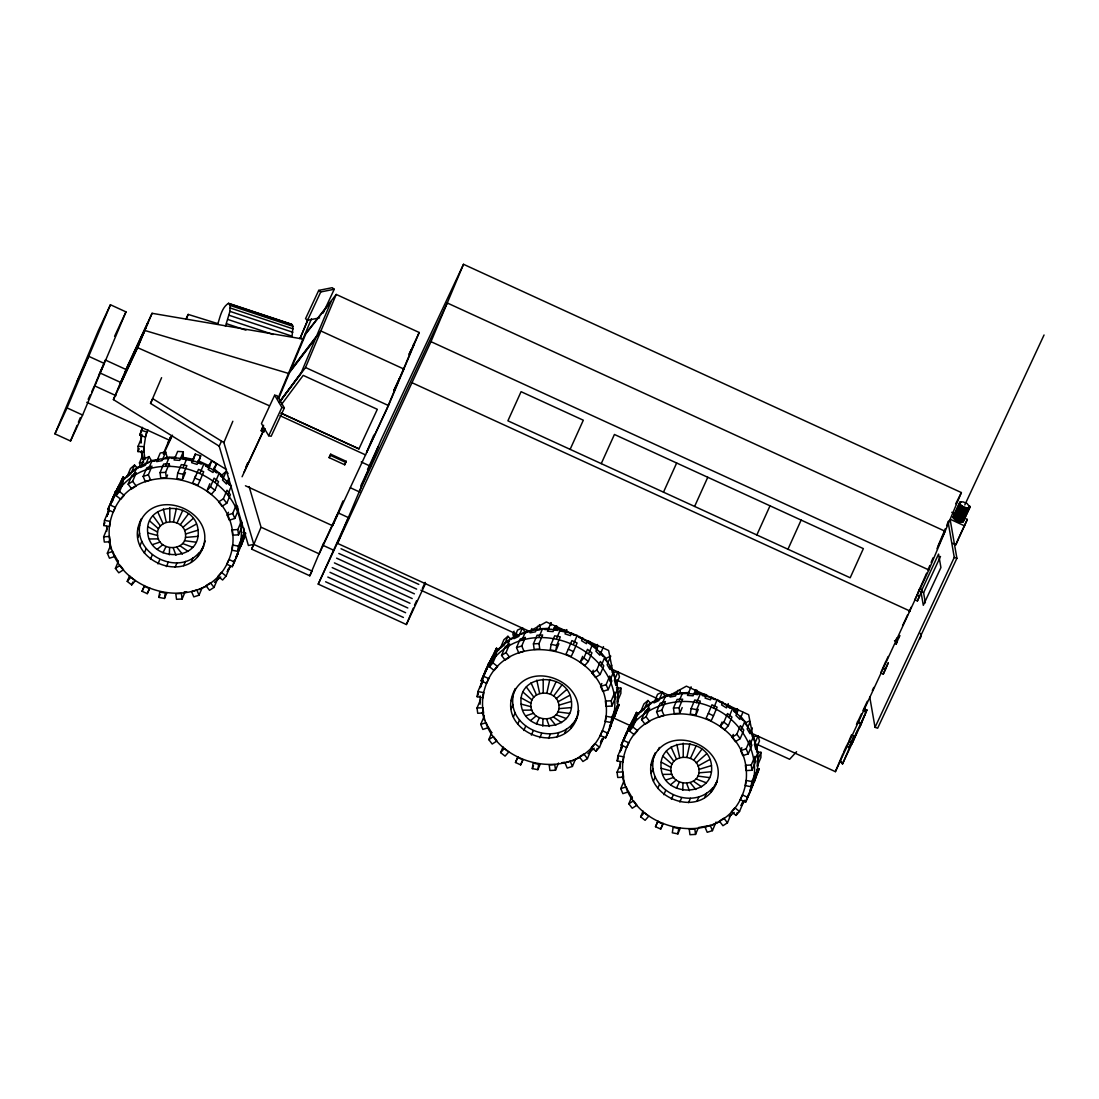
<?xml version="1.0" encoding="UTF-8"?>
<svg xmlns="http://www.w3.org/2000/svg" width="1099" height="1099" viewBox="0 0 1099 1099"><rect width="100%" height="100%" fill="white"/><g stroke="black" fill="none" stroke-linecap="round" stroke-linejoin="round"><path stroke-width="1.5" d="M106.699 531.325L106.74 526.38M138.048 446.304L143.969 446.716L143.914 451.991L137.993 451.579L138.048 446.304L141.057 439.147M197.49 556.753L203.727 545.667C189.385 588.954 119.818 559.061 141.441 518.81M199.29 552.454C177.269 578.61 128.281 551.3 141.565 518.92M141.084 443.062L141.167 434.806M147.719 532.878C144.024 501.185 195.567 500.375 198.054 530.171C201.735 561.85 150.206 562.661 147.719 532.878L157.555 535.501C158.929 552.041 187.558 551.602 185.511 533.99C184.124 517.45 155.495 517.89 157.555 535.501M183.245 457.321L183.299 451.785L177.667 451.401L174.054 459.986L179.687 460.385L183.299 451.785M241.519 543.057L236.024 557.907C268.747 479.095 141.991 426.275 110.134 505.526M243.854 530.762L243.882 528.124M242.467 539.925L244.376 530.377M480.084 704.198L480.167 695.942M578.541 712.221C568.746 761.497 490.786 732.236 515.431 688.592L511.296 700.64M577.14 716.878C562.015 749.271 507.353 731.082 513.096 696.34M521.118 704.088C517.437 672.396 568.966 671.585 571.453 701.382C575.134 733.06 523.605 733.871 521.118 704.088L530.954 706.712C532.328 723.252 560.957 722.812 558.91 705.201C557.523 688.661 528.894 689.1 530.954 706.712M551.039 625.372L551.066 622.611L547.453 631.197L553.085 631.595L555.49 625.867M556.671 625.771L556.644 628.532L553.827 628.34M575.327 721.178C592.237 684.553 530.542 656.501 513.631 692.892M617.803 699.939L617.748 704.885L609.423 729.118C641.637 653.301 521.737 599.024 484.961 672.052M617.83 696.629L617.899 688.372L616.141 681.875M620.111 768.393L620.166 761.799M620.921 688.111L620.88 693.373L617.267 701.973L617.308 696.697L620.921 688.111L616.484 687.795M710.916 792.159L717.152 781.087C702.22 825.253 631.87 793.203 655.457 752.788L651.322 764.835M712.715 787.873C692.384 811.46 648.259 791.472 653.122 760.535M661.145 768.297C657.449 736.605 708.992 735.794 711.479 765.577C715.161 797.27 663.631 798.08 661.145 768.297L670.981 770.907C672.354 787.461 700.983 787.008 698.937 769.41C697.549 752.856 668.92 753.31 670.981 770.907M696.67 692.741L696.697 689.966M747.65 796.061C765.866 763.97 745.891 722.194 713.622 708.141C677.588 690.117 626.403 709.885 620.262 751.881M747.842 797.407L742.388 794.907L740.19 799.632L745.63 802.133C750.947 789.467 758.008 776.498 757.843 762.486M757.87 759.189L757.925 752.581L756.167 746.07M760.948 752.307L760.893 757.582L757.28 766.182L757.335 760.906L760.948 752.307L756.51 752.004M169.356 554.803L169.576 547.687M542.755 726.027L542.975 718.897M682.781 790.222L683.001 783.092M952.957 517.354L960.031 502.078L962.999 501.872L967.024 503.466L969.991 507.312L962.985 521.943L957.298 521.242L952.957 517.354L960.031 502.078M959.619 502.545L960.499 504.771L963.905 507.079L967.834 508.123L969.991 507.312M963.383 521.462L965.128 515.829M225.446 326.348L229.911 311.36L230.089 305.426L228.496 303.297C221.778 307.555 220.171 316.773 217.822 323.889M229.142 315.289L292.059 336.17L293.007 326.321L291.414 324.178L228.496 303.297M514.098 638.327L514.744 633.244M104.515 520.335L110.381 521.462L109.598 526.641L103.732 525.501L104.515 520.335L108.128 511.736L107.743 514.318M140.727 442.499L141.95 434.393M158.888 597.389L159.712 591.949L165.29 593.02L164.465 598.46L158.888 597.389L160.083 594.518M177.695 473.174L176.87 478.614L182.448 479.7L183.272 474.26L186.885 465.66L181.308 464.589L177.695 473.174L183.272 474.26M237.631 551.313L238.414 546.134L242.027 537.535L241.244 542.714L237.631 551.313L231.765 550.173L232.548 545.008L238.414 546.134M244.047 530.844L242.33 542.192L238.195 551.066M477.928 691.546L483.78 692.672L482.997 697.851L477.131 696.711L477.928 691.546L481.541 682.946L481.142 685.529M532.287 768.599L533.111 763.159L538.689 764.231L537.864 769.671L532.287 768.599L533.482 765.728M551.094 644.385L550.269 649.839L555.847 650.91L556.671 645.47L560.284 636.87L554.707 635.799L551.094 644.385L556.671 645.47M611.03 722.524L611.813 717.345L615.44 708.745L614.643 713.924L611.03 722.524L605.164 721.384L605.961 716.218L611.813 717.345M616.718 706.918L615.728 713.402L609.533 726.714M617.212 703.676L618.188 697.192L617.116 688.922M617.94 755.741L623.806 756.881L623.023 762.047L617.157 760.92L617.94 755.741L621.553 747.155L621.169 749.738M695.873 715.106L696.697 709.666L700.31 701.08L694.733 699.994L691.12 708.594L690.296 714.034L695.873 715.106L698.291 709.377M677.891 833.88L678.715 828.44L673.138 827.355L672.313 832.795L677.891 833.88L680.295 828.138M751.057 786.719L751.84 781.554L755.453 772.954L754.67 778.133L751.057 786.719L745.191 785.593L745.974 780.414L751.84 781.554M756.991 769.506L755.755 777.611L750.246 789.439M757.472 766.264L758.214 761.387L757.568 756.428M173.491 521.805L176.417 508.233M546.89 693.016L549.816 679.443M686.916 757.225L689.842 743.652M109.199 508.658L106.837 516.475L109.254 510.733M110.752 503.795L111.878 500.045M112.345 501.625L115.505 491.445L111.549 500.842M141.221 430.245L146.936 432.072L145.425 437.059L139.724 435.231L142.43 427.374M193.658 459.327L195.251 454.093L200.677 455.824L199.098 461.072M201.928 549.967C218.838 513.329 157.143 485.291 140.232 521.668M204.194 544.115L205.142 541.01M245.05 535.735L240.681 546.835L245.791 533.249L242.948 532.328M485.291 671.255L480.236 687.686L483.244 680.515M486.678 669.703L488.904 662.67L481.142 680.858L486.596 683.358L488.794 678.633L483.34 676.132M625.304 735.465L623.806 740.451L626.815 733.294M626.705 733.912L628.916 726.865L624.974 736.248M715.353 785.387C732.264 748.749 670.569 720.697 653.658 757.087M54.95 433.871L98.306 330.703L110.422 304.739L125.973 311.882L82.617 415.037L70.515 441.001L54.95 433.871L67.053 407.908L110.422 304.739M70.515 441.001L77.081 425.368M78.386 422.25L80.364 417.551M95.077 384.362L105.312 360.005L126.825 369.868M226.518 469.644L113.403 399.61L127.869 365.211L152.074 313.297L302.953 339.042L300.357 337.846L308.187 319.205M137.746 346.872L138.653 344.729L117.936 389.362M139.559 342.572L140.466 340.429M142.266 336.129L119.75 385.062M143.172 333.972L144.079 331.829M144.972 329.673L145.879 327.529L125.162 372.163M146.785 325.386L147.692 323.23L126.976 367.863M113.403 399.61L137.622 347.682L152.074 313.297M254.185 543.03L251.63 549.115L309.808 575.794L312.006 571.082L253.828 544.403L248.401 545.489L219.182 446.153L150.549 403.415L161.594 377.671M186.28 318.916L188.176 314.41L217.506 323.546M107.743 509.648L113.554 496.322L107.743 509.648L113.197 512.148L115.395 507.422L109.941 504.922M116.604 489.934L123.074 476.98L125.616 478.532M110.985 503.603L113.994 496.446M139.724 435.231L142.128 429.503M119.461 485.566L123.074 476.98M116.068 495.567L119.681 486.967L123.157 483.024L119.53 491.624L116.068 495.567L120.739 499.262L124.201 495.319L119.53 491.624M103.732 525.501L104.941 522.643M120.519 487.145L124.132 478.546L129.16 474.232M137.993 451.579L139.202 448.722M103.636 536.793L109.515 536.477L110.202 541.752L104.323 542.068L103.636 536.793L107.249 528.193M134.518 465.083L130.905 473.669L126.88 477.131L130.493 468.531L134.518 465.083L137.622 468.229M128.143 484.233L131.756 475.633L136.249 472.735L132.636 481.335L128.143 484.233L131.701 488.876L136.207 485.978L132.636 481.335M133.103 476.334L136.716 467.734L142.856 464.863M140.521 466.773L139.463 462.885L142.472 455.714M107.345 553.182L112.826 551.451L114.942 556.465L109.447 558.21L107.345 553.182L110.353 546.024M149.052 456.58L145.439 465.165L140.535 467.473L144.148 458.874L149.052 456.58L151.964 461.58M143.145 476.417L146.758 467.817L151.978 466.155L148.365 474.754L150.577 480.029L145.356 481.692L143.145 476.417L148.365 474.754M148.461 469.136L152.074 460.536L158.283 459.423M163.298 453.956L170.276 437.361M115.395 568.403L120.121 565.353L123.514 569.777L118.788 572.813L115.395 568.403L118.404 561.232M165.688 452.032L162.075 460.632L156.621 461.621L160.234 453.022L165.688 452.032L167.172 457.5M167.556 475.029L166.361 477.886L160.77 478.189L160.042 472.639L163.655 464.053L169.246 463.751L169.603 466.526M137.897 529.43L139.697 525.13M165.551 466.045L169.164 457.445L175.579 457.898M137.815 537.603L139.628 533.303M166.361 477.886L165.633 472.35L169.246 463.751M140.013 545.667L141.812 541.367M127.237 581.385L130.877 577.25L135.328 580.767L131.674 584.915L127.237 581.385L129.641 575.656M144.312 553.058L146.126 548.772M131.674 584.915L132.883 582.044M183.19 467.267L186.803 458.668L192.998 460.66M183.052 478.257L185.456 472.529M150.453 559.281L152.253 554.981M195.251 454.093L191.638 462.679L197.064 464.424L200.677 455.824M142.073 591.276L144.381 586.317L149.574 588.693L147.252 593.652L142.073 591.276L144.477 585.547M157.981 563.897L159.795 559.597M194.399 478.642L195.595 475.785M194.894 477.983L198.507 469.383L203.7 471.759L200.087 480.359L197.779 485.318L192.586 482.942L194.894 477.983L200.087 480.359M147.252 593.652L149.67 587.924M200.197 472.721L203.81 464.121L197.628 462.143M166.416 566.603L168.216 562.303M211.777 460.921L208.164 469.52L213.014 472.488L216.627 463.888L211.777 460.921L208.769 465.509M251.63 549.115L253.828 544.403L223.88 442.567L232.837 421.26M207.436 489.44L209.84 483.711M175.167 567.208L176.966 562.908M210.486 486.733L214.099 478.134L218.536 481.65L214.923 490.25L211.269 494.399L206.832 490.868L210.486 486.733L214.923 490.25M164.465 598.46L166.869 592.732M215.404 482.035L219.017 473.449L213.494 470.056M183.629 565.669L185.443 561.383M228.111 473.435L226.133 471.43L222.52 480.029L226.476 484.027L228.88 478.299M191.253 562.111L193.053 557.811M223.372 498.822L226.985 490.223L230.378 494.646L226.765 503.246L222.039 506.282L218.646 501.872L223.372 498.822L226.765 503.246M182.118 598.996L181.39 593.446L175.799 593.748L176.527 599.298L182.118 598.996L185.127 591.825M227.781 494.577L231.394 485.992L226.902 481.431M245.627 467.679L247.673 462.803M263.609 425.286L262.304 428.39L264.9 429.572L263.787 431.934L261.205 430.753L263.156 426.082M299.903 338.657L307.747 320.001M238.428 509.854L234.815 518.453L229.32 520.198L227.218 515.17L228.413 512.313M263.787 431.934L265.106 428.83M277.978 398.442L311.443 318.834M278.789 398.223L289.641 372.382L315.674 338.258L301.085 373.001L279.27 402.207L301.099 372.959M234.815 518.453L232.713 513.425L236.326 504.839L237.906 508.603M199.015 595.218L196.803 589.943L191.569 591.605L193.795 596.881L199.015 595.218L202.024 588.061M236.477 509.496L237.672 506.625M316.567 336.143L331.17 301.414L305.838 333.849L290.534 370.267L316.581 336.115M279.297 402.66L305.522 367.519L336.239 294.45L419.214 332.489L388.497 405.558L332.571 525.72L245.434 485.772M237.837 529.567L241.45 520.967L242.137 526.256L238.524 534.842L232.645 535.158L231.958 529.883L237.837 529.567L238.524 534.842M214.017 587.402L210.458 582.758L205.953 585.657L209.511 590.3L214.017 587.402L217.629 578.802M240.887 525.762L242.096 522.89M226.092 576.068L221.421 572.373L217.959 576.316L222.616 580.011L226.092 576.068L229.705 567.469L227.974 569.447M240.736 542.274L244.349 533.674M235.969 556.946L239.582 548.346M232.205 566.713L234.417 561.987L228.963 559.501L226.765 564.213L232.205 566.713L235.227 559.556M234.417 561.987L238.03 553.401L235.818 558.113M253.828 544.403L260.861 527.657M329.137 457.637L330.689 454.203L346.254 461.346L344.701 464.781L329.137 457.637L329.59 456.566M330.689 454.203L330.236 455.274L345.8 462.418L346.254 461.346M344.701 464.781L345.155 463.696M309.808 575.794L323.243 543.826M332.571 525.72L342.97 500.965M373.839 435.067L366.558 452.376L386.903 408.581L400.118 377.149L393.799 390.708M401.025 375.006L414.227 343.575L409.309 354.098M425.56 583.432L406.383 624.534L318.229 584.119L348.369 517.56M337.517 543.373L380.872 440.218L463.503 264.296L961.378 492.572L928.847 569.941L835.391 771.663L752.403 733.61L748.639 714.693L686.408 686.161L669.428 695.571L612.377 669.415L608.612 650.484L546.382 621.952L529.402 631.362L337.517 543.373L430.987 341.665L463.503 264.296M406.383 624.534L413.265 608.173M481.142 680.858L486.953 667.533M483.78 676.256L487.393 667.656M490.003 661.158L496.473 648.19L499.028 649.756M492.86 656.79L496.473 648.19M489.467 666.777L493.08 658.177L496.556 654.235L492.943 662.834L489.467 666.777L494.138 670.472L497.6 666.53L492.943 662.834M477.131 696.711L478.34 693.854M493.918 658.356L497.531 649.756L501.295 646.514M477.035 708.003L482.914 707.687L483.601 712.963L477.722 713.278L477.035 708.003L480.648 699.404M507.917 636.294L504.304 644.893L500.279 648.341L503.892 639.742L507.917 636.294L511.035 639.439M501.542 655.444L505.155 646.844L509.648 643.945L506.035 652.545L501.542 655.444L505.1 660.087L509.606 657.188L506.035 652.545M506.502 647.545L510.115 638.945L516.255 636.074M514.071 631.224L512.862 634.096L513.92 637.983M480.744 724.392L486.225 722.661L488.341 727.675L482.846 729.42L480.744 724.392L484.357 715.806M522.451 627.79L518.838 636.376L513.934 638.684L517.547 630.084L522.451 627.79L525.363 632.79M516.544 647.627L520.157 639.027L525.377 637.379L521.764 645.965L523.976 651.24L518.755 652.902L516.544 647.627L521.764 645.965M521.86 640.346L525.473 631.76L531.682 630.634M531.834 628.532L530.02 632.832L535.474 631.843L537.892 626.114M488.794 739.613L493.52 736.564L496.913 740.987L492.187 744.037L488.794 739.613L491.803 732.442M533.441 643.863L537.054 635.263L542.645 634.961L539.032 643.561L539.76 649.097L534.169 649.399L533.441 643.863L539.032 643.561M538.95 637.255L542.563 628.655L548.978 629.109M511.214 708.828L513.027 704.528M513.412 716.878L515.211 712.592M500.636 752.609L504.29 748.46L508.727 751.977L505.073 756.126L500.636 752.609L503.04 746.867M517.711 724.282L519.525 719.982M556.602 638.478L560.215 629.878L566.397 631.87M556.451 649.468L558.869 643.739M523.852 730.492L525.652 726.192M566.837 629.603L565.037 633.889L570.463 635.634L571.672 632.777M515.472 762.486L517.78 757.527L522.973 759.904L520.651 764.863L515.472 762.486L517.876 756.758M531.38 735.107L533.194 730.808M568.307 649.193L571.92 640.593L577.099 642.97L573.486 651.57L571.178 656.543L565.985 654.152L568.307 649.193L573.486 651.57M520.651 764.863L522.465 760.563M573.609 643.932L577.222 635.346L571.027 633.354M539.815 737.814L541.628 733.514M582.772 637.86L581.563 640.731L586.426 643.698L587.622 640.841M580.835 660.65L582.649 656.35M548.566 738.418L550.365 734.118M583.885 657.944L587.498 649.344L591.935 652.861L588.322 661.461L584.668 665.609L580.231 662.093L583.885 657.944L588.322 661.461M537.864 769.671L540.268 763.942M588.817 653.259L592.43 644.66L586.893 641.267M557.028 736.893L558.841 732.593M598.337 645.511L595.933 651.24L599.875 655.238L603.488 646.638M564.652 733.321L566.452 729.022M592.045 673.083L596.771 670.033L600.384 661.433L603.777 665.857L600.164 674.456L595.438 677.492L592.045 673.083L593.254 670.211M570.889 727.964L572.689 723.664M577.662 713.43L578.871 710.558M555.517 770.207L554.789 764.657L549.198 764.959L549.926 770.509L555.517 770.207L558.526 763.036M601.18 665.788L604.793 657.202L600.301 652.641M608.214 689.664L606.112 684.65L609.725 676.05L611.827 681.064L608.214 689.664L602.733 691.408L600.617 686.38L601.826 683.523M611.717 665.17L609.904 669.47L607.129 664.703L610.742 656.103L605.59 658.521M572.414 766.429L570.202 761.154L564.982 762.816L567.194 768.091L572.414 766.429L575.423 759.272M609.876 680.707L613.489 672.107L610.33 666.681M618.036 671.613L614.423 680.212L615.838 685.405L619.451 676.805L618.036 671.613L612.308 672.657M611.236 700.777L614.849 692.191L615.536 697.467L611.923 706.053L606.044 706.369L605.357 701.093L611.236 700.777L611.923 706.053M587.416 758.612L583.857 753.969L579.352 756.868L582.923 761.511L587.416 758.612L591.028 750.026M614.286 696.972L617.899 688.372M596.015 751.221L599.491 747.279L594.82 743.583L591.358 747.526L596.015 751.221L597.224 748.364M602.266 738.514L600.466 742.814L604.052 737.333M599.491 747.279L603.104 738.693L601.373 740.657M614.135 713.485L617.748 704.885M609.368 728.156L612.377 720.985M605.618 737.924L611.429 724.612L605.618 737.924L600.164 735.423L602.362 730.711L607.816 733.212M621.169 745.067L626.98 731.742L621.169 745.067L626.622 747.554L628.82 742.842L623.367 740.341M630.029 725.354L636.5 712.386L639.041 713.952M632.887 720.985L636.5 712.386M620.866 750.452L622.68 746.152M629.493 730.986L633.106 722.386L636.568 718.444L632.955 727.043L629.493 730.986L634.164 734.681L637.626 730.739L632.955 727.043M617.157 760.92L618.366 758.049M633.931 722.565L637.557 713.965L642.585 709.638M617.061 772.212L622.941 771.896L623.628 777.172L617.748 777.488L617.061 772.212L620.674 763.613M647.943 700.489L644.33 709.089L640.305 712.537L643.918 703.951L647.943 700.489L651.048 703.648M641.569 719.653L645.182 711.053L649.674 708.154L646.061 716.754L641.569 719.653L645.127 724.296L649.633 721.397L646.061 716.754M646.528 711.754L650.141 703.154L656.282 700.283M620.77 788.601L626.251 786.857L628.367 791.884L622.872 793.629L620.77 788.601L623.779 781.444M662.477 691.985L658.864 700.585L653.96 702.879L657.573 694.293L662.477 691.985L665.39 697M656.57 711.836L660.183 703.236L665.403 701.574L661.79 710.174L664.002 715.449L658.782 717.111L656.57 711.836L661.79 710.174M661.886 704.555L665.499 695.955L670.156 695.118M671.255 694.17L670.047 697.041L675.5 696.052L677.918 690.323M628.82 803.809L633.546 800.773L636.939 805.182L632.213 808.232L628.82 803.809L631.829 796.651M673.467 708.058L677.08 699.459L682.671 699.17L679.058 707.756L679.786 713.306L674.195 713.608L673.467 708.058L679.058 707.756M658.095 750.301L659.304 747.444M678.976 701.464L682.589 692.865L689.004 693.304M651.24 773.023L653.053 768.723M679.786 713.306L682.191 707.577M691.092 686.806L687.479 695.406L693.112 695.804L695.516 690.062M653.438 781.087L655.238 776.787M640.662 816.804L644.302 812.656L648.753 816.172L645.099 820.321L640.662 816.804L643.066 811.076M657.738 788.478L659.551 784.178M696.615 702.687L700.228 694.087L706.423 696.079M663.878 794.701L665.678 790.401M706.259 695.241L705.063 698.099L710.49 699.843L711.685 696.972M655.499 826.695L657.806 821.736L662.999 824.113L660.678 829.072L655.499 826.695L657.903 820.967M671.407 799.316L673.22 795.017M708.319 713.402L711.932 704.802L717.125 707.179L713.512 715.779L711.204 720.738L706.011 718.361L708.319 713.402L713.512 715.779M660.678 829.072L663.095 823.343M713.622 708.141L717.235 699.541L722.771 702.934M679.841 802.023L681.641 797.723M722.799 702.069L721.59 704.94L726.439 707.907L728.252 703.607M720.257 726.288L723.911 722.139L727.524 713.553L731.961 717.07L728.349 725.67L724.694 729.805L720.257 726.288L722.07 721.988M688.592 802.627L690.392 798.327M728.829 717.455L732.442 708.855L726.92 705.476M697.054 801.089L698.868 796.789M738.363 709.707L735.945 715.435L739.902 719.447L742.91 712.276M704.679 797.531L706.478 793.231M732.071 737.278L736.797 734.242L740.41 725.642L743.803 730.066L740.19 738.652L735.465 741.701L732.071 737.278L733.28 734.42M695.543 834.416L694.815 828.866L689.224 829.168L689.952 834.704L695.543 834.416L697.947 828.673M741.207 729.997L744.82 721.397L740.328 716.836M750.177 721.741L747.155 728.912L749.93 733.665L752.348 727.936M748.24 753.873L746.139 748.845L749.752 740.245L751.853 745.273L748.24 753.873L742.745 755.604L740.644 750.59L741.839 747.718M712.44 830.638L710.229 825.363L704.995 827.025L707.22 832.3L712.44 830.638L716.053 822.038M749.903 744.916L753.516 736.316L750.356 730.89M758.063 735.822L754.45 744.421L755.865 749.614L759.478 741.014L758.063 735.822L752.334 736.852M751.263 764.986L754.876 756.387L755.562 761.662L751.95 770.262L746.07 770.578L745.383 765.302L751.263 764.986L751.95 770.262M727.442 822.821L723.884 818.178L719.378 821.077L722.936 825.72L727.442 822.821L731.055 814.222M754.312 761.181L757.925 752.581M736.042 815.431L739.517 811.488L734.846 807.792L731.385 811.735L736.042 815.431L737.25 812.559M741.097 805.581L742.897 801.281M739.517 811.488L743.13 802.888L741.399 804.866M754.161 777.694L757.774 769.094M749.985 790.923L753.007 783.766L750.864 787.035M745.63 802.133L751.455 788.807M835.391 771.663L842.892 753.804M849.156 747.293L854.06 736.124L851.478 734.929L848.758 741.385L851.354 742.567L849.156 747.293L846.56 746.097L848.208 742.553M851.354 742.567L854.06 736.124M840.488 761.593L842.521 763.956L848.675 749.6M883.28 674.127L888.184 662.958L883.28 674.127L880.684 672.931L885.588 661.763M851.56 744.545L856.973 731.646M852.659 742.182L858.072 729.283M859.253 728.019L864.679 715.133M860.366 725.656L865.778 712.77L863.732 710.394M864.515 708.676L866.877 710.407L864.281 709.212M917.006 595.04L919.712 588.597L922.308 589.778L917.39 600.947L914.794 599.766L917.006 595.04L919.588 596.235L917.39 600.947M926.636 573.17L918.434 591.647M927.927 570.093L929.85 565.49M931.141 562.427L933.078 557.811M938.244 545.53L945.346 528.646M946.637 525.583L948.561 520.967M952.709 543.332L955.828 544.761L958.534 538.318M955.828 544.761L967.34 519.429L964.221 518M570.134 449.354L583.308 420.216L521.077 391.684L507.903 420.821L850.186 577.772L863.361 548.621L614.423 434.476L601.249 463.627M663.494 492.16L676.654 463.022M694.609 506.433L707.77 477.282M756.84 534.966L770.014 505.815M787.956 549.239L801.13 520.088M177.035 522.945L182.791 510.279M550.434 694.156L556.19 681.49M690.46 758.365L696.216 745.699M281.193 413.251L358.947 448.9L377.314 409.323L303.2 375.391L281.66 404.24M76.628 382.287L88.731 356.323L104.295 363.453L99.308 374.155M114.584 336.308L125.973 311.882M88.167 399.308L90.269 394.802M91.67 391.807L94.473 385.79L115.986 395.654M120.643 382.411L144.848 330.483L288.488 373.426L320.881 330.978L403.855 369.03L393.717 390.763M185.978 319.136L188.176 314.41M150.549 403.415L152.747 398.69L223.88 442.567M112.029 500.388L118.926 485.607L123.28 480.661M148.008 429.956L145.906 434.476L143.653 449.34L144.972 459.437M167.735 443.405L170.62 437.223M171.842 435.863L169.741 440.369L86.766 402.316M163.82 453.736L172.461 435.19M219.182 446.153L221.394 441.427M323.12 313.105L334.247 289.257L332.228 287.691L318.724 290.383L305.522 318.71L307.541 320.276L319.534 317.886M307.541 320.276L320.743 291.949L334.247 289.257M274.654 395.228L261.452 423.555L268.692 435.753L271.165 436.248L284.366 407.921L277.127 395.722L274.654 395.228L281.894 407.441L284.366 407.921M261.205 430.753L262.304 428.39M243.896 472.474L263.279 430.904M242.082 476.76L263.623 430.588M268.692 435.753L281.894 407.441M337.269 514.359L322.859 545.269L333.753 550.256M334.371 521.434L319.232 553.882L261.054 527.204L249.102 486.555M367.506 469.52L378.152 446.689M360.802 485.827L370.033 466.031M359.194 491.803L447.252 302.981L945.113 531.257L936.98 548.689M318.229 584.119L340.237 536.916M414.515 605.192L416.645 600.631M422.332 588.446L425.176 582.36M485.442 671.613L492.325 656.817L503.191 644.467L508.837 640.827M625.455 735.808L632.351 721.026L637.791 714.845M843.51 752.32L846.395 746.139M856.478 724.502L861.52 713.691M862.962 710.6L867.29 701.341M872.331 690.515L873.774 687.424M886.014 661.172L888.184 656.529M895.383 641.088L896.825 637.997M902.581 625.633L907.637 614.822M909.065 611.731L911.236 607.101M953.259 518.11L960.773 501.79M953.891 518.934L960.499 504.771M898.694 637.86L899.793 635.497L895.973 644.302L897.086 641.94L894.49 640.758M920.976 591.853L938.573 554.088L940.923 567.551L923.311 605.315L920.976 591.853L923.586 592.732L925.358 602.815M920.66 593.323L922.308 589.778M954.825 519.758L961.433 505.595M848.895 748.982L867.111 709.872M842.521 763.956L861.465 723.307L857.577 721.521M955.993 520.555L962.587 506.392M923.586 592.732L940.497 556.479M957.298 521.242L963.905 507.079M964.812 504.922L1044.05 334.989M958.671 521.778L965.279 507.614M960.018 522.135L966.612 507.972M961.227 522.286L967.834 508.123M966.447 512.999L969.744 505.911M962.243 522.217L968.851 508.068M962.985 521.943L970.046 506.666M959.207 536.861L967.34 519.429M950.154 519.58L956.899 558.278L877.661 728.211L875.038 727.346L954.275 557.399L948.121 522.08M919.918 638.945L921.017 636.582L920.454 633.354M409.02 354.235L411.205 349.578M412.661 346.473L419.214 332.489M162.982 552.77L166.031 546.546M536.381 723.98L539.43 717.757M676.407 788.175L679.457 781.966M955.704 503.795L961.378 492.572M115.175 492.242L124.132 478.546M213.632 468.49L216.627 463.888M237.837 552.041L239.637 549.308M227.067 571.59L230.653 566.122M233.331 562.015L235.131 559.281M488.574 663.453L497.531 649.756M610.343 724.626L613.036 720.518M628.587 727.662L637.557 713.965M751.263 787.461L753.062 784.727M741.385 805.649L744.971 800.168M180.195 524.882L188.492 513.769M553.608 696.093L561.891 684.979M693.62 760.302L701.918 749.188M304.753 334.742L336.239 294.45M126.536 476.952L129.792 473.257L134.023 470.523M639.961 712.372C654.248 697.137 677.218 690.763 697.549 694.678M796.569 751.73L789.604 759.285L756.936 744.298M182.777 527.493L193.136 518.481M556.176 698.703L566.534 689.691M696.203 762.912L706.561 753.887M131.674 472.062L136.716 467.734M221.916 475.056L226.133 471.43M214.484 582.401L220.775 577.002M505.073 643.272L510.115 638.945M595.315 646.267L597.43 644.454M587.883 753.626L594.174 748.213M645.099 707.481L650.141 703.154M735.341 710.476L737.456 708.663M729.159 816.736L734.201 812.422M157.281 549.266L162.858 544.609M530.68 720.477L536.257 715.82M670.706 784.686L676.283 780.015M136.839 468.71L143.887 464.163L148.805 462.61M511.653 639.014L517.286 635.387L533.661 630.194L540.021 629.851M184.591 530.597L196.391 524.072M557.99 701.821L569.79 695.282M698.016 766.017L709.817 759.478M145.933 463.421L152.074 460.536M199.111 589.6L206.791 586.001M519.332 634.631L525.473 631.76M659.359 698.84L665.499 695.955M572.51 760.81L580.203 757.211M745.617 722.73L749.491 720.917M712.537 825.019L720.216 821.42M290.067 324.755L291.414 324.178M152.637 544.568L160.275 541.986M526.036 715.779L533.688 713.21M666.063 779.988L673.701 777.405M153.709 461.058L160.262 458.984L168.216 458.558M153.874 461.058L158.38 459.629M227.218 515.17L232.713 513.425M600.617 686.38L606.112 684.65M740.644 750.59L746.139 748.845M185.511 533.99L198.054 530.171M558.91 705.201L571.453 701.382M698.937 769.41L711.479 765.577M139.463 462.885L143.763 462.102M162.954 458.571L169.164 457.445M183.588 592.416L186.693 591.853M536.353 629.782L542.563 628.655M674.813 694.266L682.589 692.865M561.644 762.788L564.749 762.225M698.566 827.547L706.327 826.146M185.484 537.438L197.985 536.353M558.883 708.649L571.398 707.577M698.909 772.844L711.41 771.773M165.976 457.637L175.62 457.115M171.403 458.379L177.777 458.036L195.251 461.401L201.158 464.108M160.042 472.639L165.633 472.35M539.375 628.848L549.019 628.326M544.802 629.59L551.176 629.246L557.523 630.469M679.402 693.057L689.046 692.535M149.382 538.977L158.476 538.881M522.781 710.188L531.875 710.091M662.807 774.397L671.901 774.3M180.387 458.228L186.803 458.668M553.786 629.439L560.215 629.878M693.812 693.648L700.228 694.087M184.495 540.694L196.226 542.219M557.894 711.905L569.625 713.43M697.92 776.1L709.652 777.639M182.036 457.17L193.245 459.327M553.827 628.078L566.644 630.538M560.71 631.087L568.65 632.612L574.557 635.332M695.461 692.59L706.671 694.747M702.316 695.598L708.676 696.821L714.584 699.527M691.12 708.594L696.697 709.666M711.053 697.563L715.696 699.046M229.499 303.819L292.416 324.713M259.419 314.575L273.939 319.397M230.089 305.426L293.007 326.321M230.227 308.008L293.145 328.889M229.911 311.36L292.829 332.255M954.275 557.399L956.899 558.278M228.001 319.507L273.17 334.494M226.545 323.724L245.915 330.153M182.626 543.538L192.861 547.357M556.025 714.748L566.26 718.567M696.052 778.957L706.286 782.776M137.622 347.682L269.337 405.737M951.775 512.299L954.894 513.728M950.621 519.456L964.634 525.885M430.987 341.665L928.847 569.941M412.359 382.878L910.233 611.168M305.522 367.519L388.497 405.558M882.882 668.206L885.478 669.401M281.22 413.21L358.961 448.859M280.011 415.683L365.582 454.917M361.214 461.978L370.569 466.278M99.885 372.904L121.398 382.768M350.389 487.75L359.744 492.05M857.344 722.057L861.231 723.843M337.997 512.807L348.905 517.821M197.944 460.632L209.854 466.1M205.582 466.141L211.503 468.861L216.558 472.858M578.994 637.351L584.902 640.071L598.804 651.089L602.664 656.13M719.007 701.56L724.928 704.267L729.983 708.278M67.053 407.908L82.617 415.037M341.02 548.731L418.815 584.393M420.876 590.204L517.849 634.673M616.91 680.089L657.367 698.648M338.822 553.443L416.617 589.119M336.624 558.168L414.405 593.845M334.412 562.894L412.207 598.557M332.214 567.606L410.009 603.282M330.016 572.332L407.811 607.994M327.818 577.057L405.6 612.72M325.606 581.769L403.402 617.446M612.926 717.661L630.084 725.532M661.2 762.102L671.008 767.473M521.173 697.892L530.982 703.264M147.774 526.682L157.583 532.053M578.596 636.184L582.745 638.725M203.81 464.121L209.346 467.515M693.428 781.21L701.574 786.829M553.401 717.001L561.548 722.62M180.002 545.791L188.149 551.41M318.724 290.383L320.743 291.949M728.596 705.228L736.248 711.287M733.775 711.287L738.83 715.298L742.69 720.326M723.911 722.139L728.349 725.67M588.569 641.019L596.221 647.077M213.893 468.792L222.822 475.867M220.35 475.867L225.405 479.878L229.265 484.906M662.972 756.236L671.984 764.217M522.945 692.027L531.971 700.008M149.546 520.816L158.558 528.798M732.442 708.855L736.948 713.416M592.43 644.66L596.922 649.221M219.017 473.449L223.523 478.01M840.708 761.058L842.754 763.42M690.227 782.708L695.804 789.522M550.201 718.499L555.778 725.326M176.802 547.288L182.379 554.102M740.438 716.108L746.29 723.719M744.627 722.84L749.449 729.145L756.057 744.861L756.923 751.469M736.797 734.242L740.19 738.652M600.411 651.899L605.288 658.246M604.601 658.644L609.423 664.936L616.031 680.652L616.676 685.611M596.771 670.033L600.164 674.456M227.012 480.689L230.914 485.772M666.337 751.098L673.852 761.36M526.311 686.902L533.826 697.164M152.912 515.692L160.427 525.954M744.82 721.397L747.979 726.824M604.793 657.202L607.953 662.615M628.477 791.445L632.433 798.217M488.451 727.236L491.61 732.662M115.052 556.025L118.211 561.452M671.049 747.045L676.476 759.107M531.023 682.85L536.449 694.911M157.624 511.626L163.05 523.701M686.669 783.353L689.403 790.689M546.643 719.144L549.376 726.48M173.244 547.934L175.977 555.27M753.516 736.316L755.274 742.814M679.855 690.186L680.597 692.919M613.489 672.107L615.248 678.619M622.322 776.526L624.534 784.659M539.458 624.617L540.571 628.71M482.296 712.331L484.508 720.463M141.015 451.318L143.227 459.451M108.897 541.12L111.109 549.253M676.819 744.353L679.677 757.609M536.793 680.144L539.65 693.414M163.394 508.933L166.251 522.19M869.749 697.068L875.038 727.346M141.798 450.769L142.884 459.025M683.221 743.185L683.235 756.964M543.194 678.99L543.208 692.768M169.796 507.779L169.809 521.558M109.708 523.989C99.858 597.087 217.547 623.476 232.452 547.645C242.302 474.548 124.613 448.158 109.708 523.989M483.107 695.2C473.257 768.297 590.946 794.687 605.851 718.856C615.701 645.759 498.012 619.383 483.107 695.2M623.133 759.409C613.283 832.506 730.972 858.896 745.878 783.065C755.727 709.968 638.038 683.578 623.133 759.409M615.577 713.059L614.08 718.045L619.19 704.459L615.577 713.059M755.604 777.254L754.106 782.254L759.217 768.668L755.604 777.254"/></g></svg>
